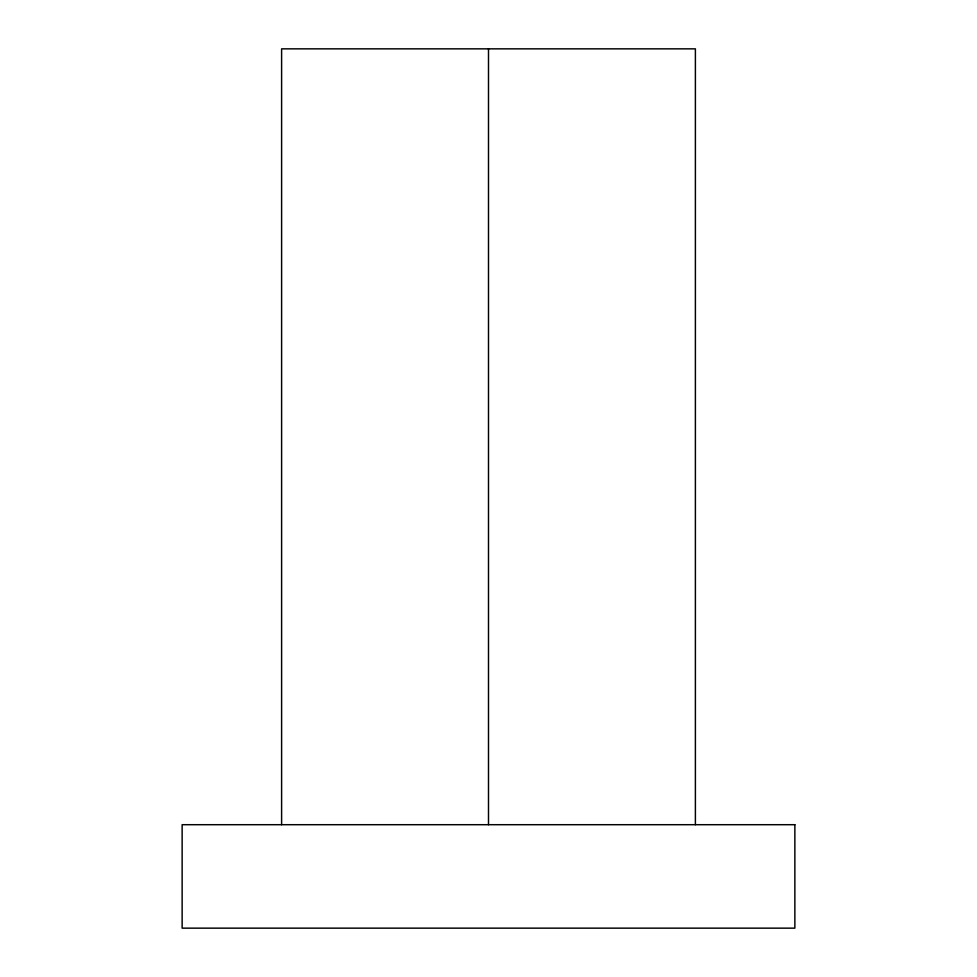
<?xml version="1.0" encoding="UTF-8"?>
<svg xmlns="http://www.w3.org/2000/svg" width="977" height="977" viewBox="0 0 977 977"><rect width="100%" height="100%" fill="white"/><g stroke="black" fill="none" stroke-linecap="round" stroke-linejoin="round"><path stroke-width="1.47" d="M695.392 824.698L695.392 48.85L281.608 48.85L281.608 824.698M488.5 48.85L488.5 824.698M794.863 824.698L182.137 824.698L182.137 928.15L794.863 928.15L794.863 824.698"/></g></svg>
